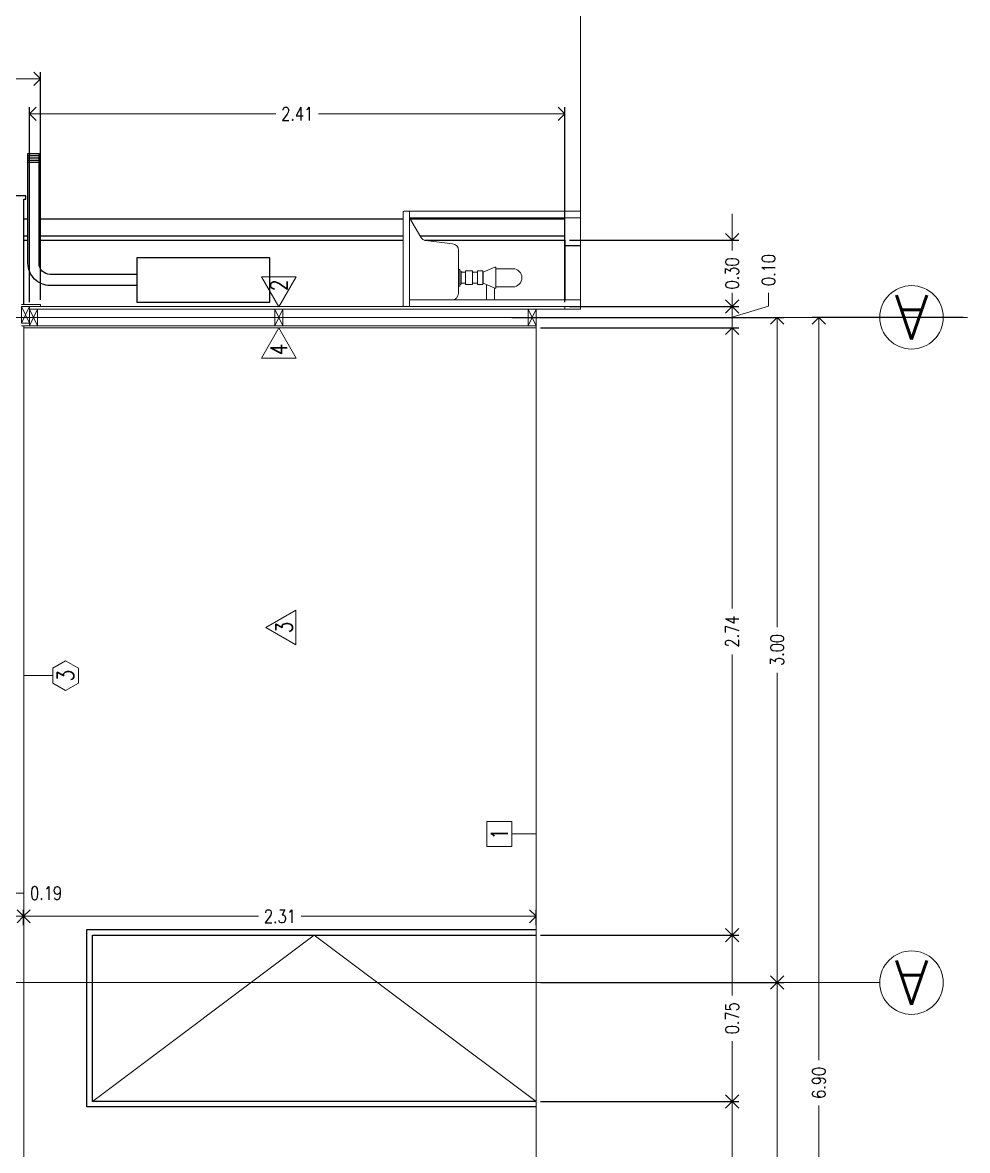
# Model space of a CAD drawing. Header units: metres. Extents: x -2 to 612, y -64 to 156.
# Drawn here: x 594.66 to 598.92, y 26.45 to 31.53 of the extents above; entities that cross this region are included whole.
import ezdxf
from ezdxf.enums import TextEntityAlignment as Align

# ---------------------------------------------------------------- set-up
doc = ezdxf.new("R2010")
doc.units = ezdxf.units.M
doc.header["$LTSCALE"] = 5
doc.header["$MEASUREMENT"] = 0
doc.linetypes.add('HIDDEN', pattern=[0.375, 0.25, -0.125])
doc.layers.get('0').update_dxf_attribs({"color": 30})
doc.layers.get('DEFPOINTS').update_dxf_attribs({"color": 210})
for name, color, linetype, lineweight in [('A-ANNO-DIMS', 3, 'Continuous', 18), ('A-ANNO-SYMB', 3, 'Continuous', 18), ('A-ANNO-TEXT', 3, 'Continuous', 18), ('A-DETL-MBND', 3, 'Continuous', 18), ('A-ELEV-IDEN', 3, 'Continuous', 18), ('A-ELEV-MBE2', 4, 'Continuous', 25), ('A-ELEV-OVHD', 3, 'HIDDEN', 18), ('A-FURN', 8, 'Continuous', 18), ('A-WALL-PATT', 8, 'Continuous', 18), ('A-WALL-STUD', 3, 'Continuous', 18)]:
    doc.layers.add(name, color=color, linetype=linetype, lineweight=lineweight)
doc.styles.add('E-ROMANS', font='romans.shx', dxfattribs={"width": 0.8})
doc.dimstyles.new('E-0050_ARW_12', dxfattribs={"dimscale": 0.001, "dimtxt": 60, "dimasz": 60, "dimexe": 30, "dimexo": 20, "dimgap": 30, "dimtad": 0, "dimzin": 0, "dimdsep": 46, "dimtxsty": 'E-ROMANS', "dimblk": 'OPEN90', "dimcen": 30, "dimclrd": 256, "dimclre": 256, "dimclrt": 256, "dimadec": 0, "dimazin": 0, "dimtfac": 1, "dimtmove": 1, "dimatfit": 3, "dimldrblk": 'OPEN90', "dimfxl": 1, "dimtfill": 1, "dimtolj": 1, "dimtzin": 0, "dimlwd": -1, "dimarcsym": 0})

# ---------------------------------------------------------------- blocks, each defined once
blk = doc.blocks.new('_Open90')
at = {"color": 0, "linetype": 'ByBlock', "lineweight": -2}
for p, q in [((0, 0), (-1, 0)), ((-0.5, 0.5), (0, 0)), ((0, 0), (-0.5, -0.5))]:
    blk.add_line(p, q, dxfattribs=at)
blk = doc.blocks.new('*D1486')
at = {"layer": 'A-ANNO-DIMS', "lineweight": -2, "transparency": 16777216}
for p, q in [((594.6868, 30.2695), (594.6868, 31.1488)), ((597.1008, 30.2695), (597.1008, 31.1488))]:
    blk.add_line(p, q, dxfattribs=at)
at = {"layer": 'A-ANNO-DIMS', "transparency": 16777216}
for p, q in [((594.7468, 31.1188), (595.7975, 31.1188)), ((597.0408, 31.1188), (595.9901, 31.1188))]:
    blk.add_line(p, q, dxfattribs=at)
at = {"layer": 'DEFPOINTS', "color": 0, "transparency": 16777216}
for p in [(594.6868, 31.1188), (594.6868, 30.2495), (597.1008, 30.2495)]:
    blk.add_point(p, dxfattribs=at)
at = {"layer": 'A-ANNO-DIMS', "transparency": 16777216, "xscale": 0.06, "yscale": 0.06, "zscale": 0.06, "rotation": 180}
blk.add_blockref('_Open90', (594.6868, 31.1188), dxfattribs=at)
at = {"layer": 'A-ANNO-DIMS', "transparency": 16777216, "xscale": 0.06, "yscale": 0.06, "zscale": 0.06}
blk.add_blockref('_Open90', (597.1008, 31.1188), dxfattribs=at)
at = {"layer": 'A-ANNO-DIMS', "transparency": 16777216, "insert": (595.8938, 31.1188), "char_height": 0.06, "attachment_point": 5, "style": 'E-ROMANS', "bg_fill": 3, "box_fill_scale": 1.25, "bg_fill_color": 256, "bg_fill_true_color": 13158600, "bg_fill_transparency": 0}
blk.add_mtext('\\A1;2.41', dxfattribs=at)
blk = doc.blocks.new('*D883')
at = {"layer": 'A-ANNO-DIMS', "lineweight": -2, "transparency": 16777216}
for p, q in [((592.3108, 30.2795), (592.3108, 31.307)), ((594.7368, 30.2795), (594.7368, 31.307))]:
    blk.add_line(p, q, dxfattribs=at)
at = {"layer": 'A-ANNO-DIMS', "transparency": 16777216}
for p, q in [((592.3708, 31.277), (593.4207, 31.277)), ((594.6768, 31.277), (593.627, 31.277))]:
    blk.add_line(p, q, dxfattribs=at)
at = {"layer": 'DEFPOINTS', "color": 0, "transparency": 16777216}
for p in [(592.3108, 31.277), (592.3108, 30.2595), (594.7368, 30.2595)]:
    blk.add_point(p, dxfattribs=at)
at = {"layer": 'A-ANNO-DIMS', "transparency": 16777216, "xscale": 0.06, "yscale": 0.06, "zscale": 0.06, "rotation": 180}
blk.add_blockref('_Open90', (592.3108, 31.277), dxfattribs=at)
at = {"layer": 'A-ANNO-DIMS', "transparency": 16777216, "xscale": 0.06, "yscale": 0.06, "zscale": 0.06}
blk.add_blockref('_Open90', (594.7368, 31.277), dxfattribs=at)
at = {"layer": 'A-ANNO-DIMS', "transparency": 16777216, "insert": (593.5238, 31.277), "char_height": 0.06, "attachment_point": 5, "style": 'E-ROMANS', "bg_fill": 3, "box_fill_scale": 1.25, "bg_fill_color": 256, "bg_fill_true_color": 13158600, "bg_fill_transparency": 0}
blk.add_mtext('\\A1;2.43', dxfattribs=at)
blk = doc.blocks.new('*D1497')
at = {"layer": 'A-ANNO-DIMS', "lineweight": -2, "transparency": 16777216}
for p, q in [((598.8952, 30.201), (598.2156, 30.201)), ((597.0004, 23.299), (598.2756, 23.299))]:
    blk.add_line(p, q, dxfattribs=at)
at = {"layer": 'A-ANNO-DIMS', "transparency": 16777216}
for p, q in [((598.2456, 30.141), (598.2456, 26.852)), ((598.2456, 23.359), (598.2456, 26.648))]:
    blk.add_line(p, q, dxfattribs=at)
at = {"layer": 'DEFPOINTS', "color": 0, "transparency": 16777216}
for p in [(598.2456, 30.201), (598.9152, 30.201), (596.9804, 23.299)]:
    blk.add_point(p, dxfattribs=at)
at = {"layer": 'A-ANNO-DIMS', "transparency": 16777216, "xscale": 0.06, "yscale": 0.06, "zscale": 0.06}
for p, rotation in [((598.2456, 30.201), 90), ((598.2456, 23.299), 270)]:
    blk.add_blockref('_Open90', p, dxfattribs=dict(at, rotation=rotation))
at = {"layer": 'A-ANNO-DIMS', "transparency": 16777216, "insert": (598.2456, 26.75), "char_height": 0.06, "attachment_point": 5, "rotation": 90, "style": 'E-ROMANS', "bg_fill": 3, "box_fill_scale": 1.25, "bg_fill_color": 256, "bg_fill_true_color": 13158600, "bg_fill_transparency": 0}
blk.add_mtext('\\A1;6.90', dxfattribs=at)
blk = doc.blocks.new('*D884')
at = {"layer": 'A-ANNO-DIMS', "lineweight": -2, "transparency": 16777216}
for p, q in [((596.8608, 30.201), (598.087, 30.201)), ((596.9908, 27.202), (598.087, 27.202))]:
    blk.add_line(p, q, dxfattribs=at)
at = {"layer": 'A-ANNO-DIMS', "transparency": 16777216}
for p, q in [((598.057, 30.141), (598.057, 28.8047)), ((598.057, 27.262), (598.057, 28.5984))]:
    blk.add_line(p, q, dxfattribs=at)
at = {"layer": 'DEFPOINTS', "color": 0, "transparency": 16777216}
for p in [(596.8408, 30.201), (598.057, 30.201), (596.9708, 27.202)]:
    blk.add_point(p, dxfattribs=at)
at = {"layer": 'A-ANNO-DIMS', "transparency": 16777216, "xscale": 0.06, "yscale": 0.06, "zscale": 0.06}
for p, rotation in [((598.057, 30.201), 90), ((598.057, 27.202), 270)]:
    blk.add_blockref('_Open90', p, dxfattribs=dict(at, rotation=rotation))
at = {"layer": 'A-ANNO-DIMS', "transparency": 16777216, "insert": (598.057, 28.7015), "char_height": 0.06, "attachment_point": 5, "rotation": 90, "style": 'E-ROMANS', "bg_fill": 3, "box_fill_scale": 1.25, "bg_fill_color": 256, "bg_fill_true_color": 13158600, "bg_fill_transparency": 0}
blk.add_mtext('\\A1;3.00', dxfattribs=at)
blk = doc.blocks.new('*D894')
at = {"layer": 'A-ANNO-DIMS', "lineweight": -2, "transparency": 16777216}
for p, q in [((596.9908, 27.202), (598.087, 27.202)), ((596.9908, 23.299), (598.087, 23.299))]:
    blk.add_line(p, q, dxfattribs=at)
at = {"layer": 'A-ANNO-DIMS', "transparency": 16777216}
for p, q in [((598.057, 27.142), (598.057, 25.3537)), ((598.057, 23.359), (598.057, 25.1474))]:
    blk.add_line(p, q, dxfattribs=at)
at = {"layer": 'DEFPOINTS', "color": 0, "transparency": 16777216}
for p in [(596.9708, 27.202), (596.9708, 23.299), (598.057, 23.299)]:
    blk.add_point(p, dxfattribs=at)
at = {"layer": 'A-ANNO-DIMS', "transparency": 16777216, "xscale": 0.06, "yscale": 0.06, "zscale": 0.06}
for p, rotation in [((598.057, 27.202), 90), ((598.057, 23.299), 270)]:
    blk.add_blockref('_Open90', p, dxfattribs=dict(at, rotation=rotation))
at = {"layer": 'A-ANNO-DIMS', "transparency": 16777216, "insert": (598.057, 25.2505), "char_height": 0.06, "attachment_point": 5, "rotation": 90, "style": 'E-ROMANS', "bg_fill": 3, "box_fill_scale": 1.25, "bg_fill_color": 256, "bg_fill_true_color": 13158600, "bg_fill_transparency": 0}
blk.add_mtext('\\A1;3.90', dxfattribs=at)
blk = doc.blocks.new('*D892')
at = {"layer": 'A-ANNO-DIMS', "lineweight": -2, "transparency": 16777216}
for p, q in [((596.9908, 26.6665), (597.884, 26.6665)), ((596.9908, 25.3575), (597.884, 25.3575))]:
    blk.add_line(p, q, dxfattribs=at)
at = {"layer": 'A-ANNO-DIMS', "transparency": 16777216}
for p, q in [((597.854, 26.6065), (597.854, 26.1049)), ((597.854, 25.4175), (597.854, 25.9192))]:
    blk.add_line(p, q, dxfattribs=at)
at = {"layer": 'DEFPOINTS', "color": 0, "transparency": 16777216}
for p in [(596.9708, 26.6665), (597.854, 26.6665), (596.9708, 25.3575)]:
    blk.add_point(p, dxfattribs=at)
at = {"layer": 'A-ANNO-DIMS', "transparency": 16777216, "xscale": 0.06, "yscale": 0.06, "zscale": 0.06}
for p, rotation in [((597.854, 26.6665), 90), ((597.854, 25.3575), 270)]:
    blk.add_blockref('_Open90', p, dxfattribs=dict(at, rotation=rotation))
at = {"layer": 'A-ANNO-DIMS', "transparency": 16777216, "insert": (597.854, 26.012), "char_height": 0.06, "attachment_point": 5, "rotation": 90, "style": 'E-ROMANS', "bg_fill": 3, "box_fill_scale": 1.25, "bg_fill_color": 256, "bg_fill_true_color": 13158600, "bg_fill_transparency": 0}
blk.add_mtext('\\A1;1.31', dxfattribs=at)
blk = doc.blocks.new('*D893')
at = {"layer": 'A-ANNO-DIMS', "lineweight": -2, "transparency": 16777216}
for p, q in [((596.9908, 27.4165), (597.884, 27.4165)), ((596.9908, 26.6665), (597.884, 26.6665))]:
    blk.add_line(p, q, dxfattribs=at)
at = {"layer": 'A-ANNO-DIMS', "transparency": 16777216}
for p, q in [((597.854, 27.3565), (597.854, 27.1447)), ((597.854, 26.7265), (597.854, 26.9384))]:
    blk.add_line(p, q, dxfattribs=at)
at = {"layer": 'DEFPOINTS', "color": 0, "transparency": 16777216}
for p in [(596.9708, 27.4165), (597.854, 27.4165), (596.9708, 26.6665)]:
    blk.add_point(p, dxfattribs=at)
at = {"layer": 'A-ANNO-DIMS', "transparency": 16777216, "xscale": 0.06, "yscale": 0.06, "zscale": 0.06}
for p, rotation in [((597.854, 27.4165), 90), ((597.854, 26.6665), 270)]:
    blk.add_blockref('_Open90', p, dxfattribs=dict(at, rotation=rotation))
at = {"layer": 'A-ANNO-DIMS', "transparency": 16777216, "insert": (597.854, 27.0415), "char_height": 0.06, "attachment_point": 5, "rotation": 90, "style": 'E-ROMANS', "bg_fill": 3, "box_fill_scale": 1.25, "bg_fill_color": 256, "bg_fill_true_color": 13158600, "bg_fill_transparency": 0}
blk.add_mtext('\\A1;0.75', dxfattribs=at)
blk = doc.blocks.new('*D1509')
at = {"layer": 'A-ANNO-DIMS', "lineweight": -2, "transparency": 16777216}
for p, q in [((596.9908, 30.1535), (597.884, 30.1535)), ((596.9908, 27.4165), (597.884, 27.4165))]:
    blk.add_line(p, q, dxfattribs=at)
at = {"layer": 'A-ANNO-DIMS', "transparency": 16777216}
for p, q in [((597.854, 30.0935), (597.854, 28.8893)), ((597.854, 27.4765), (597.854, 28.6807))]:
    blk.add_line(p, q, dxfattribs=at)
at = {"layer": 'DEFPOINTS', "color": 0, "transparency": 16777216}
for p in [(596.9708, 30.1535), (597.854, 30.1535), (596.9708, 27.4165)]:
    blk.add_point(p, dxfattribs=at)
at = {"layer": 'A-ANNO-DIMS', "transparency": 16777216, "xscale": 0.06, "yscale": 0.06, "zscale": 0.06}
for p, rotation in [((597.854, 30.1535), 90), ((597.854, 27.4165), 270)]:
    blk.add_blockref('_Open90', p, dxfattribs=dict(at, rotation=rotation))
at = {"layer": 'A-ANNO-DIMS', "transparency": 16777216, "insert": (597.854, 28.785), "char_height": 0.06, "attachment_point": 5, "rotation": 90, "style": 'E-ROMANS', "bg_fill": 3, "box_fill_scale": 1.25, "bg_fill_color": 256, "bg_fill_true_color": 13158600, "bg_fill_transparency": 0}
blk.add_mtext('\\A1;2.74', dxfattribs=at)
blk = doc.blocks.new('*D1446')
at = {"layer": 'A-ANNO-DIMS', "transparency": 16777216}
for p, q in [((597.854, 30.3095), (597.854, 30.3695)), ((598.019, 30.251), (598.019, 30.311)), ((597.854, 30.2015), (598.019, 30.251)), ((597.854, 30.1535), (597.854, 30.2495)), ((597.854, 30.1535), (597.854, 30.2495)), ((597.854, 30.0935), (597.854, 30.0335))]:
    blk.add_line(p, q, dxfattribs=at)
at = {"layer": 'A-ANNO-DIMS', "lineweight": -2, "transparency": 16777216}
for p, q in [((597.1208, 30.2495), (597.884, 30.2495)), ((596.9908, 30.1535), (597.884, 30.1535))]:
    blk.add_line(p, q, dxfattribs=at)
at = {"layer": 'DEFPOINTS', "color": 0, "transparency": 16777216}
for p in [(597.1008, 30.2495), (597.854, 30.2495), (596.9708, 30.1535)]:
    blk.add_point(p, dxfattribs=at)
at = {"layer": 'A-ANNO-DIMS', "transparency": 16777216, "xscale": 0.06, "yscale": 0.06, "zscale": 0.06}
for p, rotation in [((597.854, 30.2495), 270), ((597.854, 30.1535), 90)]:
    blk.add_blockref('_Open90', p, dxfattribs=dict(at, rotation=rotation))
at = {"layer": 'A-ANNO-DIMS', "transparency": 16777216, "insert": (598.019, 30.4142), "char_height": 0.06, "attachment_point": 5, "rotation": 90, "style": 'E-ROMANS', "bg_fill": 3, "box_fill_scale": 1.25, "bg_fill_color": 256, "bg_fill_true_color": 13158600, "bg_fill_transparency": 0}
blk.add_mtext('\\A1;0.10', dxfattribs=at)
blk = doc.blocks.new('*D1447')
at = {"layer": 'A-ANNO-DIMS', "transparency": 16777216}
for p, q in [((597.854, 30.6085), (597.854, 30.6685)), ((597.854, 30.5485), (597.854, 30.5022)), ((597.854, 30.2495), (597.854, 30.2959)), ((597.854, 30.1895), (597.854, 30.1295))]:
    blk.add_line(p, q, dxfattribs=at)
at = {"layer": 'A-ANNO-DIMS', "lineweight": -2, "transparency": 16777216}
for p, q in [((597.1208, 30.5485), (597.884, 30.5485)), ((597.1208, 30.2495), (597.884, 30.2495))]:
    blk.add_line(p, q, dxfattribs=at)
at = {"layer": 'DEFPOINTS', "color": 0, "transparency": 16777216}
for p in [(597.1008, 30.5485), (597.854, 30.5485), (597.1008, 30.2495)]:
    blk.add_point(p, dxfattribs=at)
at = {"layer": 'A-ANNO-DIMS', "transparency": 16777216, "xscale": 0.06, "yscale": 0.06, "zscale": 0.06}
for p, rotation in [((597.854, 30.5485), 270), ((597.854, 30.2495), 90)]:
    blk.add_blockref('_Open90', p, dxfattribs=dict(at, rotation=rotation))
at = {"layer": 'A-ANNO-DIMS', "transparency": 16777216, "insert": (597.854, 30.399), "char_height": 0.06, "attachment_point": 5, "rotation": 90, "style": 'E-ROMANS', "bg_fill": 3, "box_fill_scale": 1.25, "bg_fill_color": 256, "bg_fill_true_color": 13158600, "bg_fill_transparency": 0}
blk.add_mtext('\\A1;0.30', dxfattribs=at)
blk = doc.blocks.new('*D1380')
at = {"layer": 'A-ANNO-DIMS', "lineweight": -2, "transparency": 16777216}
for p, q in [((594.6608, 27.4615), (594.6608, 27.5309)), ((596.9708, 27.4615), (596.9708, 27.5309))]:
    blk.add_line(p, q, dxfattribs=at)
at = {"layer": 'A-ANNO-DIMS', "transparency": 16777216}
for p, q in [((594.7208, 27.5009), (595.7195, 27.5009)), ((596.9108, 27.5009), (595.9121, 27.5009))]:
    blk.add_line(p, q, dxfattribs=at)
at = {"layer": 'DEFPOINTS', "color": 0, "transparency": 16777216}
for p in [(594.6608, 27.5009), (594.6608, 27.4415), (596.9708, 27.4415)]:
    blk.add_point(p, dxfattribs=at)
at = {"layer": 'A-ANNO-DIMS', "transparency": 16777216, "xscale": 0.06, "yscale": 0.06, "zscale": 0.06, "rotation": 180}
blk.add_blockref('_Open90', (594.6608, 27.5009), dxfattribs=at)
at = {"layer": 'A-ANNO-DIMS', "transparency": 16777216, "xscale": 0.06, "yscale": 0.06, "zscale": 0.06}
blk.add_blockref('_Open90', (596.9708, 27.5009), dxfattribs=at)
at = {"layer": 'A-ANNO-DIMS', "transparency": 16777216, "insert": (595.8158, 27.5009), "char_height": 0.06, "attachment_point": 5, "style": 'E-ROMANS', "bg_fill": 3, "box_fill_scale": 1.25, "bg_fill_color": 256, "bg_fill_true_color": 13158600, "bg_fill_transparency": 0}
blk.add_mtext('\\A1;2.31', dxfattribs=at)
blk = doc.blocks.new('*D1381')
at = {"layer": 'A-ANNO-DIMS', "transparency": 16777216}
for p, q in [((594.5683, 27.5009), (594.5998, 27.6059)), ((594.5998, 27.6059), (594.6598, 27.6059)), ((594.6008, 27.5009), (594.5358, 27.5009))]:
    blk.add_line(p, q, dxfattribs=at)
at = {"layer": 'A-ANNO-DIMS', "lineweight": -2, "transparency": 16777216}
for p, q in [((594.4758, 27.5209), (594.4758, 27.5309)), ((594.6608, 27.4615), (594.6608, 27.5309))]:
    blk.add_line(p, q, dxfattribs=at)
at = {"layer": 'DEFPOINTS', "color": 0, "transparency": 16777216}
for p in [(594.4758, 27.5009), (594.4758, 27.5009), (594.6608, 27.4415)]:
    blk.add_point(p, dxfattribs=at)
at = {"layer": 'A-ANNO-DIMS', "transparency": 16777216, "xscale": 0.06, "yscale": 0.06, "zscale": 0.06, "rotation": 180}
blk.add_blockref('_Open90', (594.4758, 27.5009), dxfattribs=at)
at = {"layer": 'A-ANNO-DIMS', "transparency": 16777216, "xscale": 0.06, "yscale": 0.06, "zscale": 0.06}
blk.add_blockref('_Open90', (594.6608, 27.5009), dxfattribs=at)
at = {"layer": 'A-ANNO-DIMS', "transparency": 16777216, "insert": (594.7618, 27.6059), "char_height": 0.06, "attachment_point": 5, "style": 'E-ROMANS', "bg_fill": 3, "box_fill_scale": 1.25, "bg_fill_color": 256, "bg_fill_true_color": 13158600, "bg_fill_transparency": 0}
blk.add_mtext('\\A1;0.19', dxfattribs=at)

msp = doc.modelspace()

# ---------------------------------------------------------------- linework, layer by layer
at = {"layer": 'A-ANNO-SYMB'}
for p, q in [((597.17082, 30.23854), (597.17082, 35.08318)), ((596.97082, 25.27254), (596.97082, 30.23854)), ((596.97082, 30.23854), (596.97082, 30.23854)), ((596.97082, 30.23854), (597.17082, 30.23854)), ((598.91521, 30.20104), (589.91055, 30.20104)), ((598.52028, 27.20204), (589.91055, 27.20204))]:
    msp.add_line(p, q, dxfattribs=at)
msp.add_lwpolyline([(595.75191, 28.80326), (595.88777, 28.8817), (595.88777, 28.72482)], close=True, dxfattribs=at)
msp.add_lwpolyline([(595.75191, 28.80326), (595.88777, 28.8817), (595.88777, 28.72482)], close=True, dxfattribs=at)
at = {"layer": 'A-DETL-MBND'}
for p, q in [((594.73682, 30.25954), (594.65082, 30.25954)), ((594.73682, 30.24954), (594.73682, 30.25954)), ((596.93482, 30.23853), (594.68682, 30.23854)), ((594.66082, 30.16353), (594.65082, 30.16353)), ((594.66082, 30.15353), (594.66082, 30.16353))]:
    msp.add_line(p, q, dxfattribs=at)
for points in [[(597.10082, 30.23853), (597.10082, 30.24954), (594.68682, 30.24954)], [(594.66082, 27.15451), (594.66082, 30.16353)], [(596.97082, 30.16353), (594.66082, 30.16353)], [(594.66082, 30.15353), (596.97082, 30.15353)], [(594.66082, 23.25054), (594.66082, 27.15451)]]:
    msp.add_lwpolyline(points, dxfattribs=at)
at = {"layer": 'A-ELEV-OVHD'}
msp.add_line((594.79171, 28.58594), (594.66082, 28.58594), dxfattribs=at)
for points in [[(595.81082, 30.15353), (595.88926, 30.01767), (595.73238, 30.01767)], [(594.90832, 28.55228), (594.85001, 28.51861), (594.79171, 28.55228), (594.79171, 28.61961), (594.85001, 28.65327), (594.90832, 28.61961)]]:
    msp.add_lwpolyline(points, close=True, dxfattribs=at)
at = {"layer": 'A-WALL-PATT', "ltscale": 0.1}
for p, q in [((595.78582, 30.20103), (594.75082, 30.20103)), ((596.93482, 30.20104), (595.83582, 30.20103))]:
    msp.add_line(p, q, dxfattribs=at)

# ---------------------------------------------------------------- texts
at = {"layer": 'A-ANNO-TEXT', "char_height": 0.075, "attachment_point": 5, "rotation": 89.99952, "style": 'E-ROMANS'}
for s, insert in [('\\pi-0.45,l0.45,t0.45;4', (595.81082, 30.05663)), ('\\pi-0.45,l0.45,t0.45;3', (595.83517, 28.80326)), ('\\pi-0.45,l0.45,t0.45;3', (594.85001, 28.58594))]:
    msp.add_mtext(s, dxfattribs=dict(at, insert=insert))

# ---------------------------------------------------------------- next in the draw order: dimensions: what is measured, and where the dimension line sits
at = {"layer": 'A-ANNO-DIMS'}
dim = msp.add_linear_dim(base=(594.68682, 31.11878), p1=(597.10082, 30.24954), p2=(594.68682, 30.24954), dimstyle='E-0050_ARW_12', dxfattribs=at)
dim.commit()
dim.dimension.update_dxf_attribs({"geometry": '*D1486', "text_midpoint": (595.89382, 31.11878)})
dim = msp.add_linear_dim(base=(598.24557, 30.20104), p1=(596.98042, 23.29904), p2=(598.91521, 30.20104), angle=90, dimstyle='E-0050_ARW_12', dxfattribs=at)
dim.commit()
dim.dimension.update_dxf_attribs({"geometry": '*D1497', "text_midpoint": (598.24557, 26.75004)})

# ---------------------------------------------------------------- next in the draw order: linework, layer by layer
at = {"layer": 'A-ANNO-SYMB'}
for centre in [(598.66331, 30.20104), (598.66331, 27.20204)]:
    msp.add_circle(centre, 0.14303, dxfattribs=at)
at = {"layer": 'A-ELEV-MBE2'}
for p, q in [((597.10082, 30.56854), (597.10082, 30.64354)), ((596.46992, 30.54854), (597.10082, 30.54854)), ((597.10082, 30.52454), (597.17082, 30.52454))]:
    msp.add_line(p, q, dxfattribs=at)
for points in [[(597.10082, 30.64354), (596.40428, 30.64354)], [(596.44751, 30.56854), (597.10082, 30.56854)], [(597.10082, 30.54854), (597.10082, 30.27954)], [(595.17082, 30.46954), (595.17082, 30.26954), (595.77082, 30.26954), (595.77082, 30.46954), (595.17082, 30.46954)]]:
    msp.add_lwpolyline(points, dxfattribs=at)
at = {"layer": 'A-ELEV-OVHD'}
msp.add_lwpolyline([(595.81082, 30.24853), (595.88926, 30.38439), (595.73238, 30.38439)], close=True, dxfattribs=at)
at = {"layer": 'A-FURN'}
for p, q in [((596.37082, 30.24954), (596.37082, 30.67454)), ((596.37582, 30.67954), (596.39582, 30.67954)), ((596.40082, 30.67454), (596.40082, 30.25454)), ((596.45084, 30.56275), (596.40082, 30.64954)), ((596.59454, 30.53282), (596.47312, 30.54797)), ((596.62082, 30.30954), (596.62082, 30.50305)), ((596.78892, 30.42048), (596.86606, 30.42048)), ((596.65308, 30.40454), (596.63342, 30.40454)), ((596.70657, 30.40454), (596.68349, 30.40454)), ((596.73269, 30.40454), (596.73081, 30.40454)), ((596.73269, 30.40454), (596.73269, 30.35454)), ((596.65308, 30.35454), (596.63342, 30.35454)), ((596.70657, 30.35454), (596.68349, 30.35454)), ((596.73269, 30.35454), (596.73081, 30.35454)), ((596.74787, 30.34793), (596.74787, 30.27954)), ((596.78269, 30.33277), (596.78269, 30.27954)), ((596.78892, 30.33859), (596.86606, 30.33859)), ((596.40082, 30.27954), (596.59082, 30.27954)), ((596.39582, 30.24954), (596.37082, 30.24954))]:
    msp.add_line(p, q, dxfattribs=at)
for points in [[(596.62082, 30.41694), (596.62082, 30.34213), (596.62652, 30.34213), (596.62652, 30.41694)], [(596.65308, 30.41009), (596.65308, 30.34898), (596.68349, 30.34898), (596.68349, 30.41009)], [(596.70657, 30.41009), (596.70657, 30.34898), (596.73081, 30.34898), (596.73081, 30.41009)]]:
    msp.add_lwpolyline(points, close=True, dxfattribs=at)
for points in [[(596.62652, 30.41153), (596.63342, 30.40857), (596.63342, 30.37954)], [(596.73269, 30.40454), (596.78415, 30.42694), (596.78892, 30.42694), (596.78892, 30.42694)], [(596.78892, 30.33214), (596.78892, 30.42694)], [(596.62652, 30.34754), (596.63342, 30.3505), (596.63342, 30.37954)], [(596.73269, 30.35454), (596.78415, 30.33214), (596.78892, 30.33214), (596.78892, 30.33214)]]:
    msp.add_lwpolyline(points, dxfattribs=at)
for centre, radius, start, end in [((596.37582, 30.67454), 0.005, 90, 180), ((596.39582, 30.67454), 0.005, 0, 90), ((596.47684, 30.57774), 0.03, 209.95883, 262.88766), ((596.59082, 30.50305), 0.03, 0, 82.88766), ((596.86606, 30.37954), 0.04095, 270, 90), ((596.59082, 30.30954), 0.03, 270, 0), ((596.39582, 30.25454), 0.005, 270, 0)]:
    msp.add_arc(centre, radius, start, end, dxfattribs=at)
at = {"layer": 'A-WALL-STUD'}
for p, q in [((595.82882, 30.23853), (595.79282, 30.16353)), ((595.82882, 30.16353), (595.79282, 30.23853))]:
    msp.add_line(p, q, dxfattribs=at)
msp.add_lwpolyline([(595.82882, 30.23853), (595.82882, 30.16353), (595.79282, 30.16353), (595.79282, 30.23853)], close=True, dxfattribs=at)

# ---------------------------------------------------------------- next in the draw order: texts
at = {"layer": 'A-ANNO-TEXT', "insert": (595.81082, 30.34544), "char_height": 0.075, "attachment_point": 5, "rotation": 90.00048, "style": 'E-ROMANS'}
msp.add_mtext('\\pi-0.45,l0.45,t0.45;2', dxfattribs=at)
at = {"layer": 'A-ANNO-TEXT', "style": 'E-ROMANS'}
for p in [(598.66331, 30.20104), (598.66331, 27.20204)]:
    msp.add_attdef('A', text='0.00', height=0.2, rotation=180, dxfattribs=at).set_placement(p, align=Align.MIDDLE_CENTER)

# ---------------------------------------------------------------- next in the draw order: dimensions: what is measured, and where the dimension line sits
at = {"layer": 'A-ANNO-DIMS'}
dim = msp.add_linear_dim(base=(592.31082, 31.27704), p1=(594.73682, 30.25954), p2=(592.31082, 30.25954), dimstyle='E-0050_ARW_12', dxfattribs=at)
dim.commit()
dim.dimension.update_dxf_attribs({"geometry": '*D883', "text_midpoint": (593.52382, 31.27704)})
dim = msp.add_linear_dim(base=(598.05695, 30.20103), p1=(596.97082, 27.20203), p2=(596.84082, 30.20103), angle=90, dimstyle='E-0050_ARW_12', dxfattribs=at)
dim.commit()
dim.dimension.update_dxf_attribs({"geometry": '*D884', "text_midpoint": (598.05695, 28.70153)})

# ---------------------------------------------------------------- next in the draw order: linework, layer by layer
at = {"layer": 'A-ELEV-MBE2'}
for p, q in [((594.68026, 30.94044), (594.73026, 30.94044)), ((594.68026, 30.93044), (594.73026, 30.93044)), ((594.68026, 30.92044), (594.73026, 30.92044)), ((594.68026, 30.91044), (594.73026, 30.91044)), ((594.68026, 30.90044), (594.73026, 30.90044)), ((594.67082, 30.74953), (594.55082, 30.74953)), ((594.66082, 30.25954), (594.66082, 30.73453)), ((594.66082, 30.73453), (594.67082, 30.73453)), ((594.67082, 30.73453), (594.67082, 30.74953)), ((594.66082, 30.54854), (594.68026, 30.54854)), ((594.73026, 30.54854), (596.37082, 30.54854))]:
    msp.add_line(p, q, dxfattribs=at)
for points in [[(595.17082, 30.34454), (594.78026, 30.34454, -0.4142136), (594.68026, 30.44454), (594.68026, 30.94044)], [(595.17082, 30.39454), (594.78026, 30.39454, -0.4142136), (594.73026, 30.44454), (594.73026, 30.94044)]]:
    msp.add_lwpolyline(points, format="xyb", dxfattribs=at)
for points in [[(594.68026, 30.64354), (594.66082, 30.64354)], [(596.37082, 30.64354), (594.73026, 30.64354)], [(594.66082, 30.56854), (594.68026, 30.56854)], [(594.73026, 30.56854), (596.37082, 30.56854)]]:
    msp.add_lwpolyline(points, dxfattribs=at)
at = {"layer": 'A-ELEV-OVHD'}
msp.add_line((596.86162, 27.87219), (596.97082, 27.87219), dxfattribs=at)
msp.add_lwpolyline([(596.74912, 27.92844), (596.74912, 27.81594), (596.86162, 27.81594), (596.86162, 27.92844)], close=True, dxfattribs=at)
at = {"layer": 'A-WALL-STUD'}
for p, q in [((594.68682, 30.24954), (594.65082, 30.17454)), ((594.68682, 30.17454), (594.65082, 30.24954)), ((594.72282, 30.23853), (594.68682, 30.16353)), ((594.72282, 30.16353), (594.68682, 30.23853))]:
    msp.add_line(p, q, dxfattribs=at)
for points in [[(594.68682, 30.24954), (594.68682, 30.17454), (594.65082, 30.17454), (594.65082, 30.24954)], [(594.72282, 30.23853), (594.72282, 30.16353), (594.68682, 30.16353), (594.68682, 30.23853)]]:
    msp.add_lwpolyline(points, close=True, dxfattribs=at)

# ---------------------------------------------------------------- next in the draw order: texts
at = {"layer": 'A-ANNO-TEXT', "insert": (596.80537, 27.87219), "char_height": 0.075, "attachment_point": 5, "rotation": 89.99952, "style": 'E-ROMANS'}
msp.add_mtext('\\pi-0.45,l0.45,t0.45;1', dxfattribs=at)

# ---------------------------------------------------------------- next in the draw order: dimensions: what is measured, and where the dimension line sits
at = {"layer": 'A-ANNO-DIMS'}
dim = msp.add_linear_dim(base=(598.05695, 23.29904), p1=(596.97082, 27.20201), p2=(596.97082, 23.29904), angle=90, dimstyle='E-0050_ARW_12', dxfattribs=at)
dim.commit()
dim.dimension.update_dxf_attribs({"geometry": '*D894', "text_midpoint": (598.05695, 25.25053)})

# ---------------------------------------------------------------- next in the draw order: dimensions: what is measured, and where the dimension line sits
dim = msp.add_linear_dim(base=(597.85403, 26.66652), p1=(596.97082, 25.35754), p2=(596.97082, 26.66652), angle=90, dimstyle='E-0050_ARW_12', dxfattribs=at)
dim.commit()
dim.dimension.update_dxf_attribs({"geometry": '*D892', "text_midpoint": (597.85403, 26.01203)})

# ---------------------------------------------------------------- next in the draw order: dimensions: what is measured, and where the dimension line sits
dim = msp.add_linear_dim(base=(597.85403, 27.41654), p1=(596.97082, 26.66652), p2=(596.97082, 27.41654), angle=90, dimstyle='E-0050_ARW_12', dxfattribs=at)
dim.commit()
dim.dimension.update_dxf_attribs({"geometry": '*D893', "text_midpoint": (597.85403, 27.04153)})

# ---------------------------------------------------------------- next in the draw order: dimensions: what is measured, and where the dimension line sits
dim = msp.add_linear_dim(base=(597.85403, 30.15353), p1=(596.97082, 27.41654), p2=(596.97082, 30.15353), angle=90, dimstyle='E-0050_ARW_12', dxfattribs=at)
dim.commit()
dim.dimension.update_dxf_attribs({"geometry": '*D1509', "text_midpoint": (597.85403, 28.78503)})

# ---------------------------------------------------------------- next in the draw order: linework, layer by layer
at = {"layer": 'A-ELEV-IDEN'}
msp.add_lwpolyline([(594.97082, 26.66652), (595.97082, 27.41654), (596.97082, 26.66652)], dxfattribs=at)
at = {"layer": 'A-ELEV-MBE2'}
for points in [[(596.97082, 26.64152), (594.94582, 26.64152), (594.94582, 27.44154), (596.97082, 27.44154)], [(596.97082, 26.66652), (594.97082, 26.66652), (594.97082, 27.41654), (596.97082, 27.41654)]]:
    msp.add_lwpolyline(points, dxfattribs=at)

# ---------------------------------------------------------------- next in the draw order: dimensions: what is measured, and where the dimension line sits
at = {"layer": 'A-ANNO-DIMS'}
dim = msp.add_linear_dim(base=(597.85403, 30.24954), p1=(596.97082, 30.15353), p2=(597.10082, 30.24954), angle=90, dimstyle='E-0050_ARW_12', dxfattribs=at)
dim.commit()
dim.dimension.update_dxf_attribs({"geometry": '*D1446', "text_midpoint": (598.01903, 30.34103)})

# ---------------------------------------------------------------- next in the draw order: linework, layer by layer
at = {"layer": 'A-WALL-STUD'}
for p, q in [((596.97082, 30.23854), (596.93482, 30.16354)), ((596.97082, 30.16354), (596.93482, 30.23854))]:
    msp.add_line(p, q, dxfattribs=at)
msp.add_lwpolyline([(596.97082, 30.23854), (596.97082, 30.16354), (596.93482, 30.16354), (596.93482, 30.23854)], close=True, dxfattribs=at)

# ---------------------------------------------------------------- next in the draw order: dimensions: what is measured, and where the dimension line sits
at = {"layer": 'A-ANNO-DIMS'}
for base, p1, p2, angle, picture, middle in [((597.85403, 30.54854), (597.10082, 30.24954), (597.10082, 30.54854), 90, '*D1447', (597.85403, 30.39904)), ((594.66082, 27.50089), (596.97082, 27.44154), (594.66082, 27.44154), 180, '*D1380', (595.81582, 27.50089))]:
    dim = msp.add_linear_dim(base=base, p1=p1, p2=p2, angle=angle, dimstyle='E-0050_ARW_12', dxfattribs=at)
    dim.commit()
    dim.dimension.update_dxf_attribs({"geometry": picture, "text_midpoint": middle})

# ---------------------------------------------------------------- next in the draw order: linework, layer by layer
at = {"layer": 'A-FURN'}
for p, q in [((597.17082, 30.67954), (596.39582, 30.67954)), ((597.17082, 30.64954), (597.17082, 30.67954)), ((596.40082, 30.64954), (597.17082, 30.64954)), ((597.17082, 30.27954), (596.40082, 30.27954)), ((597.17082, 30.24954), (597.17082, 30.27954)), ((596.39582, 30.24954), (597.17082, 30.24954))]:
    msp.add_line(p, q, dxfattribs=at)

# ---------------------------------------------------------------- next in the draw order: dimensions: what is measured, and where the dimension line sits
at = {"layer": 'A-ANNO-DIMS'}
dim = msp.add_linear_dim(base=(594.475823558, 27.500894052), p1=(594.66082356, 27.441537314), p2=(594.475823558, 27.500894052), angle=180, dimstyle='E-0050_ARW_12', dxfattribs=at)
dim.commit()
dim.dimension.update_dxf_attribs({"geometry": '*D1381', "text_midpoint": (594.689823559, 27.605894052)})

doc.saveas('drawing.dxf')
